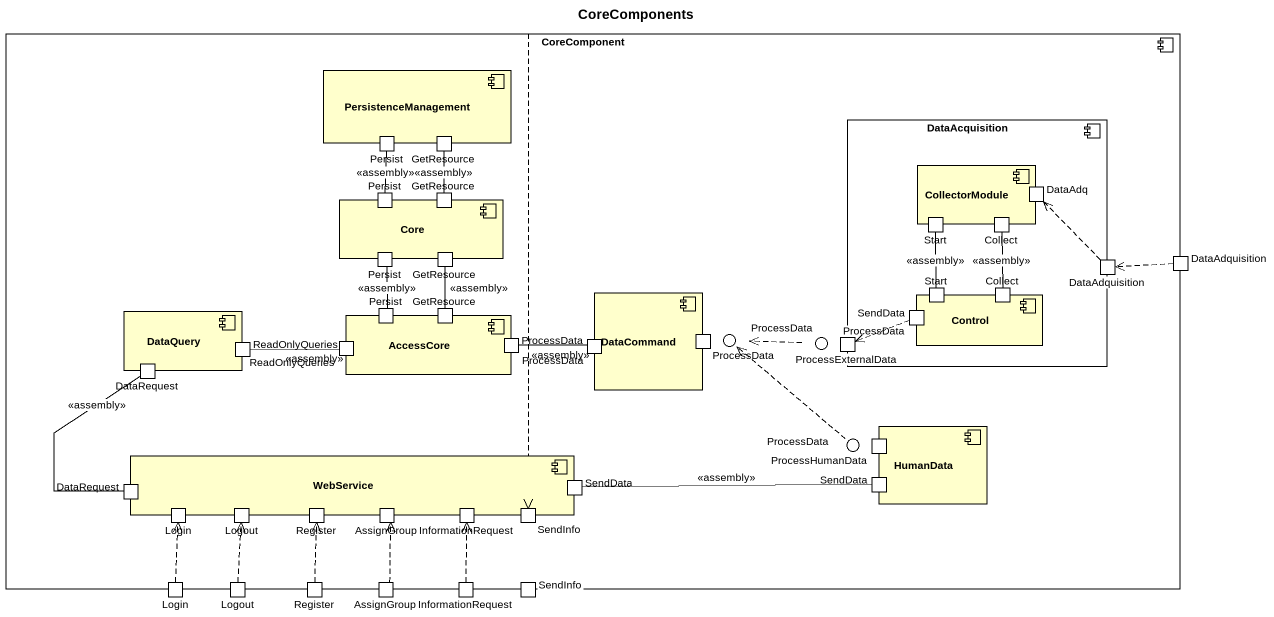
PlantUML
@startuml
title CoreComponents
component CoreComponent {
  component PersistenceManagement {
    port Persist
    port GetResource
  }
  component DataAcquisition {
    component CollectorModule {
      port DataAdq
      port "Start" as Start_
      port Collect
    }
    component "Control" as Control_ {
      port "Start" as Start__2
      port "Collect" as Collect_2
      port SendData
    }
    port DataAdquisition
    port ProcessExternalData
  }
  component Core {
    port "Persist" as Persist_2
    port "GetResource" as GetResource_2
    port "Persist" as Persist_3
    port "GetResource" as GetResource_3
  }
  component DataCommand {
    port "ProcessData" as ProcessData_2
    port "ProcessData" as ProcessData_3
  }
  port "DataAdquisition" as DataAdquisition_2
  component DataQuery {
    port ReadOnlyQueries
    port DataRequest
  }
  component AccessCore {
    port "ReadOnlyQueries" as ReadOnlyQueries_2
    port "Persist" as Persist_4
    port "GetResource" as GetResource_4
    port ProcessData
  }
  component HumanData {
    port ProcessHumanData
    port "SendData" as SendData_3
  }
  component WebService {
    port "DataRequest" as DataRequest_2
    port Login
    port Logout
    port Register
    port AssignGroup
    port InformationRequest
    port SendInfo
    port "SendData" as SendData_2
  }
  port "Login" as Login_2
  port "Logout" as Logout_2
  port "Register" as Register_2
  port "AssignGroup" as AssignGroup_2
  port "InformationRequest" as InformationRequest_2
  port "SendInfo" as SendInfo_2
}
() "ProcessData" as ProcessData_4
() "ProcessData" as ProcessData_5
() "ProcessData" as ProcessData_6
CoreComponent -right- ProcessData_4
CoreComponent -right- ProcessData_5
CoreComponent -right- ProcessData_6
CoreComponent ..> SendInfo
Persist_2 -up- Persist : <<assembly>>
GetResource_2 -up- GetResource : <<assembly>>
Collect -- Collect_2 : <<assembly>>
Start__2 -up- Start_ : <<assembly>>
DataAdquisition .up.> DataAdq
DataAdquisition_2 .left.> DataAdquisition
ReadOnlyQueries -right- ReadOnlyQueries_2 : <<assembly>>
Persist_4 -up- Persist_3 : <<assembly>>
GetResource_4 -up- GetResource_3 : <<assembly>>
ProcessData_2 -left- ProcessData : <<assembly>>
ProcessData_5 .left.> ProcessData_4
SendData .left.> ProcessExternalData
ProcessData_6 .up.> ProcessData_4
DataRequest_2 -up- DataRequest : <<assembly>>
SendData_2 -right- SendData_3 : <<assembly>>
Login_2 .up.> Login
Logout_2 .up.> Logout
Register_2 .up.> Register
AssignGroup_2 .up.> AssignGroup
InformationRequest_2 .up.> InformationRequest
@enduml
